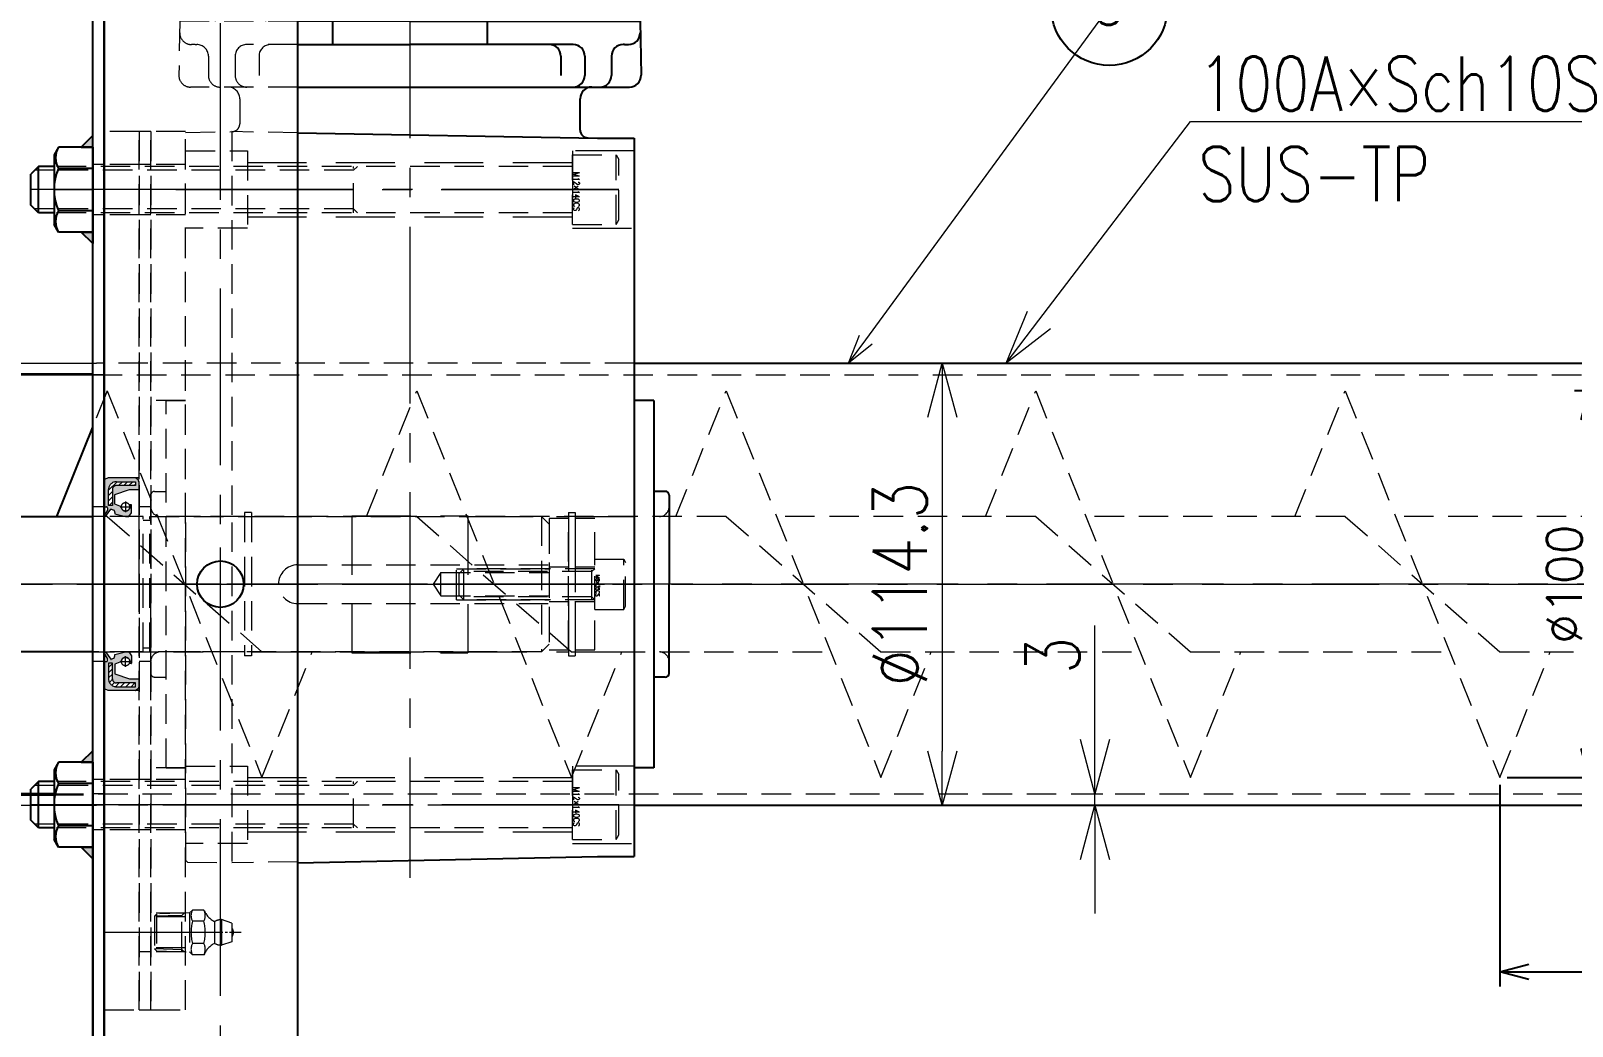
# Model space of a CAD drawing. Header units: millimetres. Extents: x 0 to 38884, y -3675 to 8056.
# Drawn here: x 32006.1 to 32404.5, y 1209.5 to 1466.7 of the extents above; entities that cross this region are included whole.
import ezdxf
from ezdxf import colors
from ezdxf.entities.mleader import LeaderData, LeaderLine
from ezdxf.enums import TextEntityAlignment as Align
from ezdxf.math import Vec2, Vec3

# ---------------------------------------------------------------- set-up
doc = ezdxf.new("R2010")
doc.units = ezdxf.units.MM
doc.header["$LTSCALE"] = 2.4
doc.header["$PDMODE"] = 99
doc.header["$PDSIZE"] = 1
for name, pattern in [('CENTER', [2, 1.25, -0.25, 0.25, -0.25]), ('CENTER2', [28.575, 19.05, -3.175, 3.175, -3.175]), ('HIDDEN', [9.525, 6.35, -3.175]), ('HIDDEN2', [4.7625, 3.175, -1.5875])]:
    doc.linetypes.add(name, pattern=pattern)
for name, color, linetype, lineweight in [('01_外形線', 7, 'Continuous', 25), ('02_細線', 5, 'Continuous', 13), ('03_かくれ線', 6, 'HIDDEN2', 13), ('04_中心線', 1, 'CENTER2', 9), ('07_寸法線', 3, 'Continuous', 9), ('08_DIM', 3, 'Continuous', 13)]:
    doc.layers.add(name, color=color, linetype=linetype, lineweight=lineweight)
doc.styles.add('KSS_TXT', font='txt.shx', dxfattribs={"bigfont": 'extfont2.shx'})
doc.styles.get("Standard").update_dxf_attribs({"font": 'txt.shx', "bigfont": 'extfont2.shx'})
doc.styles.add('寸法用', font='simplex.shx', dxfattribs={"width": 0.8, "bigfont": '@extfont2.shx'})
doc.dimstyles.new('KSS_DIM', dxfattribs={"dimscale": 2, "dimtxt": 3, "dimasz": 2.5, "dimexe": 1.25, "dimexo": 0.625, "dimtad": 1, "dimdsep": 46, "dimtxsty": 'KSS_TXT', "dimblk": 'OPEN30', "dimcen": 0, "dimazin": 2, "dimtfac": 0.75, "dimtmove": 0, "dimatfit": 3, "dimldrblk": 'OPEN30', "dimfxl": 1.25, "dimtolj": 1, "dimarcsym": 0})
doc.dimstyles.new('機械製図用', dxfattribs={"dimtxt": 3.5, "dimasz": 3.5, "dimexe": 2, "dimexo": 0, "dimgap": 1.2, "dimtad": 1, "dimdsep": 46, "dimtxsty": '寸法用', "dimblk": 'OPEN30', "dimcen": 0, "dimclrd": 256, "dimclre": 256, "dimclrt": 7, "dimazin": 2, "dimtm": 1e-09, "dimtfac": 0.75, "dimtmove": 0, "dimatfit": 3, "dimldrblk": 'OPEN30', "dimfxl": 1, "dimlwd": -1, "dimlwe": -1, "dimarcsym": 0})
pattern_1 = [(225, (39973.76975, 1725.1997), (0.67351921, -0.67351921), [])]

# ---------------------------------------------------------------- blocks, each defined once
blk = doc.blocks.new('AM_BALLOON1')
at = {"transparency": 16777216}
blk.add_circle((0, 0), 5, dxfattribs=at)
blk.add_attdef('B_NUMBER', text='', height=3, dxfattribs=at).set_placement((0, 0), align=Align.MIDDLE_CENTER)
blk = doc.blocks.new('_OPEN')
at = {"color": 0, "linetype": 'ByBlock'}
for p, q in [((-1, 0.167), (0, 0)), ((0, 0), (-1, -0.167)), ((0, 0), (-1, 0))]:
    blk.add_line(p, q, dxfattribs=at)
blk = doc.blocks.new('_Open30')
at = {"color": 0, "linetype": 'ByBlock', "lineweight": -2}
for p, q in [((-1, 0.268), (0, 0)), ((0, 0), (-1, -0.268)), ((0, 0), (-1, 0))]:
    blk.add_line(p, q, dxfattribs=at)
blk = doc.blocks.new('*D1314')
at = {"layer": '08_DIM', "color": 0, "lineweight": -2, "transparency": 16777216}
for p, q in [((32385.85, 1271.83), (32385.85, 1219.76)), ((32465.85, 1271.83), (32465.85, 1219.76)), ((32393.35, 1223.51), (32458.35, 1223.51))]:
    blk.add_line(p, q, dxfattribs=at)
at = {"layer": 'Defpoints', "color": 0, "transparency": 16777216}
for p in [(32385.85, 1273.71), (32465.85, 1273.71), (32465.85, 1223.51)]:
    blk.add_point(p, dxfattribs=at)
at = {"layer": '08_DIM', "color": 0, "lineweight": -2, "transparency": 16777216, "xscale": 7.5, "yscale": 7.5, "zscale": 7.5, "rotation": 180}
blk.add_blockref('_Open30', (32385.85, 1223.51), dxfattribs=at)
at = {"layer": '08_DIM', "color": 0, "lineweight": -2, "transparency": 16777216, "xscale": 7.5, "yscale": 7.5, "zscale": 7.5}
blk.add_blockref('_Open30', (32465.85, 1223.51), dxfattribs=at)
at = {"layer": '08_DIM', "color": 0, "transparency": 16777216, "insert": (32425.85, 1229.89), "char_height": 9, "attachment_point": 5, "style": 'KSS_TXT'}
blk.add_mtext('\\A1;80', dxfattribs=at)
blk = doc.blocks.new('*D1315')
at = {"layer": '08_DIM', "color": 0, "lineweight": -2, "transparency": 16777216}
for p, q in [((32423.98, 1373.71), (32405.1, 1373.71)), ((32408.85, 1281.21), (32408.85, 1366.21)), ((32387.73, 1273.71), (32412.6, 1273.71))]:
    blk.add_line(p, q, dxfattribs=at)
at = {"layer": 'Defpoints', "color": 0, "transparency": 16777216}
for p in [(32408.85, 1373.71), (32425.85, 1373.71), (32385.85, 1273.71)]:
    blk.add_point(p, dxfattribs=at)
at = {"layer": '08_DIM', "color": 0, "lineweight": -2, "transparency": 16777216, "xscale": 7.5, "yscale": 7.5, "zscale": 7.5}
for p, rotation in [((32408.85, 1373.71), 90), ((32408.85, 1273.71), 270)]:
    blk.add_blockref('_Open30', p, dxfattribs=dict(at, rotation=rotation))
at = {"layer": '08_DIM', "color": 0, "transparency": 16777216, "insert": (32402.48, 1323.71), "char_height": 9, "attachment_point": 5, "rotation": 90, "style": 'KSS_TXT'}
blk.add_mtext('\\A1;%%C100', dxfattribs=at)
blk = doc.blocks.new('*U1320')
at = {"layer": '04_中心線', "color": 0, "linetype": 'CENTER2', "transparency": 16777216}
for p, q in [((0, 1.2), (0, 9.5)), ((-9.5, 0), (-1.2, 0)), ((1.2, 0), (9.5, 0)), ((0, -9.5), (0, -1.2))]:
    blk.add_line(p, q, dxfattribs=at)
at = {"layer": '04_中心線', "color": 0, "linetype": 'Continuous', "transparency": 16777216}
for p, q in [((-0.6, 0), (0.6, 0)), ((0, -0.6), (0, 0.6))]:
    blk.add_line(p, q, dxfattribs=at)
blk = doc.blocks.new('*D1336')
at = {"layer": '07_寸法線', "transparency": 16777216}
for p, q in [((32248.2, 1380.86), (32239.71, 1380.86)), ((32241.71, 1366.86), (32241.71, 1280.56)), ((32248.2, 1266.56), (32239.71, 1266.56))]:
    blk.add_line(p, q, dxfattribs=at)
at = {"layer": 'Defpoints', "color": 0, "transparency": 16777216}
for p in [(32248.2, 1380.86), (32241.71, 1266.56), (32248.2, 1266.56)]:
    blk.add_point(p, dxfattribs=at)
at = {"layer": '07_寸法線', "transparency": 16777216, "xscale": 14, "yscale": 14, "zscale": 14}
for p, rotation in [((32241.71, 1380.86), 90), ((32241.71, 1266.56), 270)]:
    blk.add_blockref('_Open30', p, dxfattribs=dict(at, rotation=rotation))
at = {"layer": '07_寸法線', "color": 7, "transparency": 16777216, "insert": (32230.71, 1323.71), "char_height": 14, "attachment_point": 5, "rotation": 90, "style": '寸法用'}
blk.add_mtext('%%C114.3', dxfattribs=at)
blk = doc.blocks.new('*D1337')
at = {"layer": '07_寸法線', "transparency": 16777216}
for p, q in [((32281.17, 1283.56), (32281.17, 1313.03)), ((32278.6, 1269.56), (32283.17, 1269.56)), ((32281.17, 1266.56), (32281.17, 1269.56)), ((32278.6, 1266.56), (32283.17, 1266.56)), ((32281.17, 1252.56), (32281.17, 1238.56))]:
    blk.add_line(p, q, dxfattribs=at)
at = {"layer": 'Defpoints', "color": 0, "transparency": 16777216}
for p in [(32278.6, 1269.56), (32281.17, 1269.56), (32278.6, 1266.56)]:
    blk.add_point(p, dxfattribs=at)
at = {"layer": '07_寸法線', "transparency": 16777216, "xscale": 14, "yscale": 14, "zscale": 14}
for p, rotation in [((32281.17, 1269.56), 270), ((32281.17, 1266.56), 90)]:
    blk.add_blockref('_Open30', p, dxfattribs=dict(at, rotation=rotation))
at = {"layer": '07_寸法線', "color": 7, "transparency": 16777216, "insert": (32270.17, 1305.29), "char_height": 14, "attachment_point": 5, "rotation": 90, "style": '寸法用'}
blk.add_mtext('3', dxfattribs=at)
blk = doc.blocks.new('GM-SHYF-RH 0.4kW、1／160、＊＊V、60Hzb_1')
at = {"color": 0}
for p, q in [((-24, 124), (-24, 121)), ((-23, 125), (0, 125)), ((23, 125), (0, 125)), ((24, 124), (24, 121)), ((-47.5, 121), (47.5, 121)), ((-47.5, 121), (-47.5, 116)), ((47.5, 121), (47.5, 116)), ((-242.5, 118), (-271.19, 118)), ((-242.5, 29), (-242.5, 118)), ((-145.5, 116.5), (-242.5, 116.5)), ((-145.5, 117.48), (-131.55, 117.74)), ((-145.5, 58), (-145.5, 117.5)), ((-115.33, 106.5), (-115.33, 116)), ((-115.33, 116), (-15.97, 116)), ((-15.97, 116), (70.37, 116)), ((70.37, 106.5), (70.37, 116)), ((-282.67, 114.38), (-292.39, 107.57)), ((-255.5, 112.92), (-253.5, 111.74)), ((-253.5, 111.74), (-255.5, 110.09)), ((-251.5, 112.92), (-253.5, 111.74)), ((-253.5, 111.74), (-251.5, 110.09)), ((-242.5, 115.5), (-145.5, 115.5)), ((-242.5, 115), (-145.5, 115)), ((-242.5, 114), (-145.5, 114)), ((-242.5, 113), (-145.5, 113)), ((-139.5, 113.5), (-139.5, 114.5)), ((-139.5, 113.5), (-139.5, 113.1)), ((-128.5, 29), (-128.5, 114.74)), ((-242.5, 108.32), (-145.5, 108.32)), ((-136.5, 110.1), (-131.5, 110.1)), ((-293.5, 58), (-293.5, 105.44)), ((-116.68, 29), (-115.33, 106.5)), ((72.02, 29), (70.37, 106.5)), ((-242.5, 103.37), (-145.5, 103.37)), ((-139.5, 100.19), (-139.5, 58)), ((-136.5, 103.19), (-131.5, 103.19)), ((-117.38, 102), (-125.5, 102)), ((-136.5, 97), (-131.5, 97)), ((-242.5, 95.32), (-145.5, 95.32)), ((-242.5, 93.71), (-145.5, 93.71)), ((-242.5, 88.28), (-145.5, 88.28)), ((-242.5, 84.19), (-145.5, 84.19)), ((-242.5, 82.83), (-145.5, 82.83)), ((-242.5, 78), (-145.5, 78)), ((-145.5, 78), (-139.5, 78)), ((-293.5, 58), (-293.5, 10.56)), ((-145.5, 58), (-145.5, 29)), ((-139.5, 29), (-139.5, 58)), ((-242.5, 38), (-145.5, 38)), ((-145.5, 38), (-139.5, 38)), ((-242.5, 33.17), (-145.5, 33.17)), ((-242.5, 31.81), (-145.5, 31.81)), ((-282.67, 1.62), (-292.39, 8.43)), ((-253.5, 4.26), (-255.5, 5.91)), ((-255.5, 3.08), (-253.5, 4.26)), ((-253.5, 4.26), (-251.5, 5.91)), ((-251.5, 3.08), (-253.5, 4.26)), ((-242.5, -2), (-271.19, -2))]:
    blk.add_line(p, q, dxfattribs=at)
for points in [[(-248.8, 109.92), (-248.89, 110.63), (-249.16, 111.3), (-249.59, 111.93), (-250.18, 112.47), (-250.89, 112.92), (-251.7, 113.25), (-252.58, 113.46), (-253.5, 113.53), (-254.42, 113.46), (-255.3, 113.25), (-256.11, 112.92), (-256.82, 112.47), (-257.41, 111.93), (-257.84, 111.3), (-258.11, 110.63), (-258.2, 109.92), (-258.11, 109.22), (-257.84, 108.55), (-257.41, 107.92), (-256.82, 107.38), (-256.11, 106.93), (-255.3, 106.59), (-254.42, 106.39), (-253.5, 106.32), (-252.58, 106.39), (-251.7, 106.59), (-250.89, 106.93), (-250.18, 107.38), (-249.59, 107.92), (-249.16, 108.55), (-248.89, 109.22)], [(-248.8, 6.08), (-248.89, 6.78), (-249.16, 7.46), (-249.59, 8.08), (-250.18, 8.62), (-250.89, 9.07), (-251.7, 9.41), (-252.58, 9.61), (-253.5, 9.68), (-254.42, 9.61), (-255.3, 9.41), (-256.11, 9.07), (-256.82, 8.62), (-257.41, 8.08), (-257.84, 7.46), (-258.11, 6.78), (-258.2, 6.08), (-258.11, 5.37), (-257.84, 4.7), (-257.41, 4.08), (-256.82, 3.53), (-256.11, 3.08), (-255.3, 2.75), (-254.42, 2.54), (-253.5, 2.47), (-252.58, 2.54), (-251.7, 2.75), (-250.89, 3.08), (-250.18, 3.53), (-249.59, 4.08), (-249.16, 4.7), (-248.89, 5.37)]]:
    blk.add_lwpolyline(points, close=True, dxfattribs=at)
for centre, radius, start, end in [((-23, 124), 1, 90, 180), ((23, 124), 1, 0, 90), ((-271.19, 98), 20, 90, 125), ((-142.5, 114.5), 3, 0, 90), ((-131.5, 114.74), 3, 0, 90.9812), ((-136.5, 113.1), 3, 180, 270), ((-131.5, 107.1), 3, 0, 90), ((-290.9, 105.44), 2.6, 125, 180), ((-125.5, 105), 3, 180, 270), ((-117.38, 104), 2, 270, 359), ((-136.5, 100.19), 3, 90, 180), ((-131.5, 100.19), 3, 0, 90), ((-136.5, 94), 3, 90, 180), ((-290.9, 10.56), 2.6, 180, 235), ((-271.19, 18), 20, 235, 270)]:
    blk.add_arc(centre, radius, start, end, dxfattribs=at)
at = {"layer": '03_かくれ線', "linetype": 'HIDDEN'}
for p, q in [((-17.5, 100.75), (-17.5, 122.5)), ((17.5, 100.75), (17.5, 122.5)), ((-112, 116), (-112, 100)), ((-92, 100), (-92, 116)), ((47, 116), (47, 100)), ((67, 100), (67, 116)), ((-112, 100), (-92, 100)), ((-109, 16), (-109, 100)), ((-95, 16), (-95, 100)), ((-18.5, 99), (-18.5, 100.75)), ((-18.5, 100.75), (18.5, 100.75)), ((18.5, 99), (18.5, 100.75)), ((47, 100), (67, 100)), ((50, 16), (50, 100)), ((64, 16), (64, 100)), ((-18.5, 99), (18.5, 99)), ((-17.5, 73), (-17.5, 99)), ((17.5, 73), (17.5, 99)), ((-17.7, 43), (-17.7, 73)), ((-17.7, 73), (17.7, 73)), ((17.7, 43), (17.7, 73)), ((-17.7, 43), (17.7, 43)), ((-17.5, 17), (-17.5, 43)), ((17.5, 17), (17.5, 43))]:
    blk.add_line(p, q, dxfattribs=at)
at = {"layer": '03_かくれ線'}
for p, q in [((-242.5, 29), (-242.5, -2)), ((-145.5, 29), (-145.5, -1.5)), ((-139.5, 29), (-139.5, 15.82)), ((-128.5, 29), (-128.5, 1.26)), ((-116.68, 29), (-116.98, 12)), ((71.72, 29), (72.02, 12)), ((-242.5, 27.72), (-145.5, 27.72)), ((-242.5, 22.29), (-145.5, 22.29)), ((-242.5, 20.68), (-145.5, 20.68)), ((-136.5, 19), (-131.5, 19)), ((-112, 0), (-112, 16)), ((-112, 16), (-92, 16)), ((-92, 16), (-92, 0)), ((-18.5, 17), (-18.5, 15.25)), ((-18.5, 17), (18.5, 17)), ((18.5, 17), (18.5, 15.25)), ((47, 0), (47, 16)), ((47, 16), (67, 16)), ((67, 16), (67, 0)), ((-242.5, 12.63), (-145.5, 12.63)), ((-136.5, 12.82), (-131.5, 12.82)), ((-125.5, 14), (-118.98, 14)), ((-116.77, 0), (-116.98, 12)), ((-116.98, 12), (-15.97, 12)), ((-18.5, 15.25), (18.5, 15.25)), ((-17.5, 15.25), (-17.5, -6.5)), ((-15.97, 12), (72.02, 12)), ((17.5, 15.25), (17.5, -6.5)), ((71.82, 0.5), (72.02, 12)), ((-242.5, 7.68), (-145.5, 7.68)), ((-136.5, 5.9), (-131.5, 5.9)), ((-242.5, 3), (-145.5, 3)), ((-242.5, 2), (-145.5, 2)), ((-242.5, 1), (-145.5, 1)), ((-242.5, 0.5), (-145.5, 0.5)), ((-139.5, 2.5), (-139.5, 2.9)), ((-139.5, 2.5), (-139.5, 2.9)), ((-139.5, 2.5), (-139.5, 1.5)), ((-15.97, 0), (-116.77, 0)), ((-47.5, -5), (-47.5, 0)), ((-15.97, 0), (71.31, 0)), ((47.5, -5), (47.5, 0)), ((71.31, 0), (71.82, 0.5)), ((-250, -2), (-242.5, -2)), ((-145.5, -0.5), (-242.5, -0.5)), ((-145.5, -1.48), (-131.55, -1.74)), ((47.5, -5), (-47.5, -5)), ((-24, -8), (-24, -5)), ((24, -8), (24, -5)), ((-23, -9), (0, -9)), ((23, -9), (0, -9))]:
    blk.add_line(p, q, dxfattribs=at)
at = {"layer": '03_かくれ線', "linetype": 'HIDDEN'}
blk.add_lwpolyline([(-249.5, 88), (-176.5, 88), (-176.5, 28), (-249.5, 28)], close=True, dxfattribs=at)
for centre, start, end in [((-20, 122.5), 0, 90), ((20, 122.5), 90, 180)]:
    blk.add_arc(centre, 2.5, start, end, dxfattribs=at)
at = {"layer": '03_かくれ線'}
for centre, radius, start, end in [((-136.5, 22), 3, 180, 270), ((-136.5, 15.82), 3, 180, 270), ((-131.5, 15.82), 3, 270, 0), ((-125.5, 11), 3, 90, 180), ((-118.98, 12), 2, 359, 90), ((-131.5, 8.9), 3, 270, 0), ((-136.5, 2.9), 3, 90, 180), ((-142.5, 1.5), 3, 270, 0), ((-131.5, 1.26), 3, 269.0188, 0), ((-20, -6.5), 2.5, 270, 0), ((20, -6.5), 2.5, 180, 270), ((-23, -8), 1, 180, 270), ((23, -8), 1, 270, 0)]:
    blk.add_arc(centre, radius, start, end, dxfattribs=at)
at = {"layer": '04_中心線'}
blk.add_line((0, 125), (0, -9), dxfattribs=at)
at = {"layer": '04_中心線', "linetype": 'CENTER2'}
for p, q in [((-102, -2.54), (-102, 118.76)), ((57, -2.54), (57, 118.76)), ((-298.13, 58), (75.91, 58))]:
    blk.add_line(p, q, dxfattribs=at)

msp = doc.modelspace()

# ---------------------------------------------------------------- hatches: boundary and pattern name
h = msp.add_hatch(color=256)
h.dxf.hatch_style = 1
h.paths.add_polyline_path([(32019.0973, 1436.6781), (32022.0973, 1436.6781), (32022.0973, 1439.6781)])
h.paths.add_polyline_path([(32022.0973, 1411.7388), (32022.0973, 1414.7388), (32019.0973, 1414.7388)])
h = msp.add_hatch(color=256)
h.dxf.hatch_style = 1
h.paths.add_polyline_path([(32019.0973, 1277.6781), (32022.0973, 1277.6781), (32022.0973, 1280.6781)])
h.paths.add_polyline_path([(32022.0973, 1252.7388), (32022.0973, 1255.7388), (32019.0973, 1255.7388)])
at = {"layer": '03_かくれ線', "transparency": 33554521}
h = msp.add_hatch(color=256, dxfattribs=at)
h.dxf.hatch_style = 1
h.paths.add_polyline_path([(32029.4973, 1343.7085), (32027.8337, 1344.3584, -0.30888362), (32027.7701, 1344.4516), (32027.7701, 1346.8036, -0.31906953), (32027.8372, 1346.898), (32031.5973, 1348.2085), (32033.9973, 1348.2085, 0.41421356), (32034.0973, 1348.3085), (32034.0973, 1350.2085), (32033.9576, 1350.4235), (32033.9576, 1350.6085, 0.50513433), (32033.828, 1350.704), (32033.1229, 1351.1908, 0.15221583), (32033.0661, 1351.2085), (32026.1209, 1351.2085, 0.11643382), (32026.0762, 1351.1979), (32025.1526, 1350.7361, 0.28407904), (32025.0973, 1350.6467), (32025.0973, 1343.8085, 0.41421356), (32025.1973, 1343.7085), (32025.65, 1343.7085, -0.41421356), (32025.9, 1343.4585), (32025.9, 1342.8792), (32025.0973, 1341.4839), (32025.3897, 1341.2085), (32026.746, 1343.0903, -0.3459578), (32026.8648, 1343.1244), (32027.5562, 1342.8435, -0.2442226), (32027.6458, 1342.7382), (32027.7701, 1342.1996), (32027.7701, 1341.8706), (32030.5973, 1341.2085), (32031.4348, 1341.2085), (32032.081, 1342.1987, 0.14557146), (32032.0973, 1342.2534), (32032.0973, 1344.1281, 0.41421356), (32031.9973, 1344.2281), (32031.5668, 1344.2281, -1.28211346)])
h.paths.add_polyline_path([(32027.2038, 1344.0937), (32026.2038, 1344.0937), (32026.2038, 1348.2085, -0.41421356), (32028.2038, 1350.2085), (32033.1473, 1350.2085), (32033.1473, 1349.2085), (32028.2038, 1349.2085, 0.41421356), (32027.2038, 1348.2085)], flags=16)
at = {"layer": '03_かくれ線'}
h = msp.add_hatch(dxfattribs=at)
h.set_pattern_fill('ANSI31', color=256, scale=0.3, angle=180)
h.set_pattern_definition(pattern_1)
h.paths.add_polyline_path([(32026.2038, 1348.2085), (32026.2038, 1344.0937), (32027.2038, 1344.0937), (32027.2038, 1348.2085, -0.41421356), (32028.2038, 1349.2085), (32033.1473, 1349.2085), (32033.1473, 1350.2085), (32028.2038, 1350.2085, 0.41421356)])
at = {"layer": '03_かくれ線', "transparency": 33554521}
h = msp.add_hatch(color=256, dxfattribs=at)
h.dxf.hatch_style = 1
h.paths.add_polyline_path([(32029.4973, 1303.7085), (32027.8337, 1303.0586, 0.30888362), (32027.7701, 1302.9654), (32027.7701, 1300.6134, 0.31906953), (32027.8372, 1300.519), (32031.5973, 1299.2085), (32033.9973, 1299.2085, -0.41421356), (32034.0973, 1299.1085), (32034.0973, 1297.2085), (32033.9576, 1296.9935), (32033.9576, 1296.8085, -0.50513433), (32033.828, 1296.713), (32033.1229, 1296.2262, -0.15221583), (32033.0661, 1296.2085), (32026.1209, 1296.2085, -0.11643382), (32026.0762, 1296.2191), (32025.1526, 1296.6809, -0.28407904), (32025.0973, 1296.7703), (32025.0973, 1303.6085, -0.41421356), (32025.1973, 1303.7085), (32025.65, 1303.7085, 0.41421356), (32025.9, 1303.9585), (32025.9, 1304.5378), (32025.0973, 1305.9331), (32025.3897, 1306.2085), (32026.746, 1304.3267, 0.3459578), (32026.8648, 1304.2926), (32027.5562, 1304.5735, 0.2442226), (32027.6458, 1304.6788), (32027.7701, 1305.2174), (32027.7701, 1305.5464), (32030.5973, 1306.2085), (32031.4348, 1306.2085), (32032.081, 1305.2183, -0.14557146), (32032.0973, 1305.1636), (32032.0973, 1303.2889, -0.41421356), (32031.9973, 1303.1889), (32031.5668, 1303.1889, 1.28211346)])
h.paths.add_polyline_path([(32027.2038, 1303.3233), (32026.2038, 1303.3233), (32026.2038, 1299.2085, 0.41421356), (32028.2038, 1297.2085), (32033.1473, 1297.2085), (32033.1473, 1298.2085), (32028.2038, 1298.2085, -0.41421356), (32027.2038, 1299.2085)], flags=16)
at = {"layer": '03_かくれ線'}
h = msp.add_hatch(dxfattribs=at)
h.set_pattern_fill('ANSI31', color=256, scale=0.3, angle=180)
h.set_pattern_definition(pattern_1)
h.paths.add_polyline_path([(32026.2038, 1299.2085), (32026.2038, 1303.3233), (32027.2038, 1303.3233), (32027.2038, 1299.2085, 0.41421356), (32028.2038, 1298.2085), (32033.1473, 1298.2085), (32033.1473, 1297.2085), (32028.2038, 1297.2085, -0.41421356)])

# ---------------------------------------------------------------- linework, layer by layer
at = {"color": 0}
for p, q in [((32162.0977, 1380.8585), (32716.0973, 1380.8585)), ((32012.85, 1341.2085), (32022.0978, 1364.3281)), ((32162.0977, 1266.5585), (32716.0973, 1266.5585))]:
    msp.add_line(p, q, dxfattribs=at)
for p, q in [((32022.0973, 1377.8585), (31628.0973, 1377.8585)), ((32012.0973, 1269.5585), (31628.0973, 1269.5585)), ((31628.0973, 1269.3085), (32012.0973, 1269.3085)), ((32022.0973, 1269.3085), (32022.0973, 1123.7085))]:
    msp.add_line(p, q)
for points in [[(31580.0973, 1073.7085), (32070.0973, 1073.7085), (32075.0973, 1078.7085), (32075.0973, 1568.7085), (32070.0973, 1573.7085), (31580.0973, 1573.7085), (31575.0973, 1568.7085), (31575.0973, 1078.7085)], [(31625.0973, 1123.7085), (32025.0973, 1123.7085), (32025.0973, 1523.7085), (31625.0973, 1523.7085)]]:
    msp.add_lwpolyline(points, close=True, dxfattribs=at)
for points in [[(31628.0973, 1378.1085), (32022.0973, 1378.1085), (32022.0973, 1523.7085), (31628.0973, 1523.7085)], [(32022.0973, 1523.7085), (32025.0973, 1523.7085), (32025.0973, 1123.7085), (32022.0973, 1123.7085)]]:
    msp.add_lwpolyline(points, close=True)
for points in [[(32019.0973, 1436.6781), (32022.0973, 1436.6781), (32022.0973, 1439.6781), (32019.0973, 1436.6781)], [(32013.2345, 1436.6781), (32012.0973, 1434.7085)], [(32012.0973, 1434.7085), (32012.0973, 1416.7085)], [(32022.0973, 1436.6781), (32013.2345, 1436.6781)], [(32022.0973, 1436.6781), (32022.0973, 1414.7388)], [(32022.0973, 1431.1933), (32013.2345, 1431.1933)], [(32022.0973, 1420.2237), (32013.2345, 1420.2237)], [(32013.2345, 1414.7388), (32012.0973, 1416.7085)], [(32022.0973, 1414.7388), (32013.2345, 1414.7388)], [(32019.0973, 1414.7388), (32022.0973, 1414.7388), (32022.0973, 1411.7388), (32019.0973, 1414.7388)], [(32019.0973, 1277.6781), (32022.0973, 1277.6781), (32022.0973, 1280.6781), (32019.0973, 1277.6781)], [(32013.2345, 1277.6781), (32012.0973, 1275.7085)], [(32012.0973, 1275.7085), (32012.0973, 1257.7085)], [(32022.0973, 1277.6781), (32013.2345, 1277.6781)], [(32022.0973, 1277.6781), (32022.0973, 1255.7388)], [(32022.0973, 1272.1933), (32013.2345, 1272.1933)], [(32022.0973, 1261.2237), (32013.2345, 1261.2237)], [(32013.2345, 1255.7388), (32012.0973, 1257.7085)], [(32022.0973, 1255.7388), (32013.2345, 1255.7388)], [(32019.0973, 1255.7388), (32022.0973, 1255.7388), (32022.0973, 1252.7388), (32019.0973, 1255.7388)]]:
    msp.add_lwpolyline(points)
for points in [[(32013.2345, 1436.6781, 0.26794908), (32013.2345, 1431.1933)], [(32013.2345, 1431.1933, 0.20733158), (32013.2345, 1420.2237)], [(32013.2345, 1420.2237, 0.26794908), (32013.2345, 1414.7388)], [(32013.2345, 1277.6781, 0.26794908), (32013.2345, 1272.1933)], [(32013.2345, 1272.1933, 0.20733158), (32013.2345, 1261.2237)], [(32013.2345, 1261.2237, 0.26794908), (32013.2345, 1255.7388)]]:
    msp.add_lwpolyline(points, format="xyb")
for points in [[(31955.0973, 1341.2085), (32022.0954, 1341.2085)], [(32022.0954, 1306.2085), (31955.0973, 1306.2085)]]:
    msp.add_lwpolyline(points, dxfattribs=at)
msp.add_circle((32055.0973, 1323.7085), 6, dxfattribs=at)
at = {"layer": '01_外形線'}
for points in [[(32008.0977, 1431.7085), (32006.0977, 1429.7085)], [(32008.0977, 1419.7085), (32008.0977, 1431.7085)], [(32012.0977, 1431.7085), (32008.0977, 1431.7085)], [(32006.0977, 1421.7085), (32006.0977, 1429.7085)], [(32008.0977, 1419.7085), (32006.0977, 1421.7085)], [(32012.0977, 1419.7085), (32008.0977, 1419.7085)], [(32008.0977, 1272.7085), (32006.0977, 1270.7085)], [(32008.0977, 1260.7085), (32008.0977, 1272.7085)], [(32012.0977, 1272.7085), (32008.0977, 1272.7085)], [(32006.0977, 1262.7085), (32006.0977, 1270.7085)], [(32008.0977, 1260.7085), (32006.0977, 1262.7085)], [(32012.0977, 1260.7085), (32008.0977, 1260.7085)]]:
    msp.add_lwpolyline(points, dxfattribs=at)
at = {"layer": '02_細線'}
for points in [[(32012.0977, 1430.7085), (32007.0977, 1430.7085)], [(32012.0977, 1420.7085), (32007.0977, 1420.7085)], [(32012.0977, 1271.7085), (32007.0977, 1271.7085)], [(32012.0977, 1261.7085), (32007.0977, 1261.7085)]]:
    msp.add_lwpolyline(points, dxfattribs=at)
at = {"layer": '03_かくれ線'}
for p, q in [((32025.0973, 1432.2085), (32022.0973, 1432.2085)), ((32034.0973, 1432.2085), (32025.0973, 1432.2085)), ((32037.0973, 1432.2085), (32034.0973, 1432.2085)), ((32046.0973, 1432.2085), (32037.0973, 1432.2085)), ((32025.0973, 1419.2085), (32022.0973, 1419.2085)), ((32034.0973, 1419.2085), (32025.0973, 1419.2085)), ((32037.0973, 1419.2085), (32034.0973, 1419.2085)), ((32046.0973, 1419.2085), (32037.0973, 1419.2085)), ((31575.0973, 1380.8585), (32023.0973, 1380.8585)), ((31628.0973, 1380.8585), (32022.0973, 1380.8585)), ((32162.0977, 1380.8585), (32023.0973, 1380.8585)), ((32025.0973, 1380.8585), (32025.0973, 1266.5585)), ((32022.0973, 1377.8585), (32721.0973, 1377.8585)), ((32025.0973, 1377.8585), (32022.0973, 1377.8585)), ((32025.85, 1373.7085), (32022.0978, 1364.3281)), ((32025.85, 1373.7085), (32065.85, 1273.7085)), ((32046.0973, 1371.2085), (32037.0973, 1371.2085)), ((32092.85, 1341.2085), (32105.85, 1373.7085)), ((32105.85, 1373.7085), (32145.8501, 1273.7085)), ((32172.8501, 1341.2085), (32185.8501, 1373.7085)), ((32185.8501, 1373.7085), (32225.8502, 1273.7085)), ((32252.8502, 1341.2085), (32265.8502, 1373.7085)), ((32265.8502, 1373.7085), (32305.8503, 1273.7085)), ((32332.8503, 1341.2085), (32345.8503, 1373.7085)), ((32345.8503, 1373.7085), (32385.8503, 1273.7085)), ((32034.0973, 1351.2085), (32025.0973, 1351.2085)), ((32025.0973, 1343.7085), (32022.0973, 1343.7085)), ((32037.0973, 1343.7085), (32034.0973, 1343.7085)), ((32035.0954, 1341.2085), (32022.0954, 1341.2085)), ((32025.85, 1341.2085), (32065.85, 1306.2087)), ((32035.0954, 1306.2085), (32035.0954, 1341.2085)), ((32036.8454, 1340.2085), (32035.0954, 1340.2085)), ((32036.8454, 1306.2085), (32036.8454, 1341.2085)), ((32105.85, 1341.2085), (32145.8501, 1306.2088)), ((32138.0954, 1341.2085), (32138.0954, 1306.2085)), ((32185.8501, 1341.2085), (32225.8502, 1306.2088)), ((32265.8502, 1341.2085), (32305.8503, 1306.2087)), ((32345.8503, 1341.2085), (32385.8503, 1306.2085)), ((32075.0954, 1328.7085), (32140.0954, 1328.7085)), ((32116.0954, 1327.7085), (32140.0954, 1327.7085)), ((32116.0954, 1319.7085), (32116.0954, 1327.7085)), ((32140.0954, 1328.2085), (32145.0954, 1328.2085)), ((32146.8477, 1328.2085), (32151.8477, 1328.2085)), ((32112.0954, 1326.7085), (32110.0937, 1323.7085)), ((32110.0937, 1323.7085), (32112.0954, 1320.7085)), ((32112.0954, 1320.7085), (32112.0954, 1326.7085)), ((32112.0954, 1326.7085), (32140.0954, 1326.7085)), ((32112.0954, 1320.7085), (32140.0954, 1320.7085)), ((32116.0954, 1319.7085), (32140.0954, 1319.7085)), ((32140.0954, 1319.2085), (32145.0954, 1319.2085)), ((32146.8477, 1319.2085), (32151.8477, 1319.2085)), ((32075.0954, 1318.7085), (32140.0954, 1318.7085)), ((32036.8454, 1307.2085), (32035.0954, 1307.2085)), ((32035.0954, 1306.2085), (32022.0954, 1306.2085)), ((32025.0973, 1303.7085), (32022.0973, 1303.7085)), ((32037.0973, 1303.7085), (32034.0973, 1303.7085)), ((32065.85, 1273.7085), (32078.8502, 1306.209)), ((32145.8501, 1273.7085), (32158.8503, 1306.209)), ((32225.8502, 1273.7085), (32238.8503, 1306.2088)), ((32305.8503, 1273.7085), (32318.8503, 1306.2086)), ((32385.8503, 1273.7085), (32398.8504, 1306.2086)), ((32034.0973, 1296.2085), (32025.0973, 1296.2085)), ((32046.0973, 1276.2085), (32037.0973, 1276.2085)), ((32025.0973, 1273.2085), (32022.0973, 1273.2085)), ((32034.0973, 1273.2085), (32025.0973, 1273.2085)), ((32037.0973, 1273.2085), (32034.0973, 1273.2085)), ((32046.0973, 1273.2085), (32037.0973, 1273.2085)), ((32012.0973, 1269.5585), (32721.0973, 1269.5585)), ((32012.0973, 1269.3085), (32022.0973, 1269.3085)), ((32025.0973, 1269.5585), (32022.0973, 1269.5585)), ((31575.0973, 1266.5585), (32023.0973, 1266.5585)), ((31628.0973, 1266.5585), (32022.0973, 1266.5585)), ((32162.0977, 1266.5585), (32023.0973, 1266.5585)), ((32025.0973, 1260.2085), (32022.0973, 1260.2085)), ((32034.0973, 1260.2085), (32025.0973, 1260.2085)), ((32037.0973, 1260.2085), (32034.0973, 1260.2085)), ((32046.0973, 1260.2085), (32037.0973, 1260.2085)), ((32047.8496, 1239.4809), (32047.0973, 1238.7285)), ((32050.8496, 1239.4809), (32047.8496, 1239.4809)), ((32046.0973, 1238.7085), (32037.0973, 1238.7085)), ((32046.0973, 1237.7085), (32037.0973, 1237.7085)), ((32038.597, 1238.4629), (32038.0973, 1237.9309)), ((32038.0973, 1237.9309), (32038.0973, 1229.4674)), ((32047.0973, 1238.7285), (32038.597, 1238.4629)), ((32038.5973, 1238.4632), (32038.5973, 1228.9674)), ((32045.0973, 1228.8074), (32045.0973, 1238.6074)), ((32047.0973, 1238.7074), (32047.0973, 1228.7074)), ((32047.0973, 1236.2074), (32047.0974, 1236.2074)), ((32050.8496, 1236.5941), (32047.8496, 1236.5941)), ((32053.5973, 1236.5074), (32053.5973, 1230.9074)), ((32055.3973, 1237.0074), (32055.3973, 1230.4074)), ((32058.0973, 1236.1074), (32055.3973, 1237.0074)), ((32058.0973, 1236.1074), (32058.0973, 1231.3074)), ((32047.0973, 1233.7074), (32047.0973, 1233.7073)), ((32058.0973, 1231.3074), (32055.3973, 1230.4074)), ((32037.0973, 1228.7085), (32034.0973, 1228.7085)), ((32046.0973, 1229.7085), (32037.0973, 1229.7085)), ((32046.0973, 1228.7085), (32037.0973, 1228.7085)), ((32038.0973, 1229.4674), (32038.6134, 1228.9513)), ((32038.6134, 1228.9513), (32047.0973, 1228.6862)), ((32047.0973, 1228.6862), (32047.8496, 1227.9339)), ((32050.8496, 1230.8206), (32047.8496, 1230.8206)), ((32050.8496, 1227.9339), (32047.8496, 1227.9339))]:
    msp.add_line(p, q, dxfattribs=at)
at = {"layer": '03_かくれ線', "linetype": 'Continuous'}
for p, q in [((32045.0973, 1238.085), (32038.0973, 1237.8663)), ((32045.0973, 1238.085), (32045.697, 1238.6848)), ((32038.0973, 1229.5484), (32045.0973, 1229.3297)), ((32045.0973, 1229.3297), (32045.697, 1228.7299))]:
    msp.add_line(p, q, dxfattribs=at)
at = {"layer": '03_かくれ線'}
for points in [[(32034.0973, 1213.7085), (32034.0973, 1440.7085), (32025.0973, 1440.7085), (32025.0973, 1213.7085)], [(32037.0973, 1213.7085), (32037.0973, 1440.7085), (32034.0973, 1440.7085), (32034.0973, 1213.7085)], [(32046.0973, 1213.7085), (32046.0973, 1440.7085), (32037.0973, 1440.7085), (32037.0973, 1213.7085)], [(32140.0954, 1306.7085), (32145.0954, 1306.7085), (32145.0954, 1340.7085), (32140.0954, 1340.7085)], [(32146.8477, 1306.7085), (32151.8477, 1306.7085), (32151.8477, 1340.7085), (32146.8477, 1340.7085)]]:
    msp.add_lwpolyline(points, close=True, dxfattribs=at)
for points in [[(32146.0977, 1416.7085), (32146.0977, 1434.7085)], [(32146.0977, 1434.7085), (32157.3977, 1434.7085)], [(32157.3977, 1434.7085), (32158.0977, 1433.4961)], [(32157.3977, 1416.7085), (32157.3977, 1434.7085)], [(32146.0977, 1431.7085), (32012.0977, 1431.7085)], [(32089.5159, 1430.7085), (32012.0977, 1430.7085)], [(32089.5159, 1419.7085), (32089.5159, 1431.7085)], [(32089.5159, 1430.7085), (32090.5159, 1431.7085)], [(32158.0977, 1417.9209), (32158.0977, 1433.4961)], [(32089.5159, 1420.7085), (32012.0977, 1420.7085)], [(32146.0977, 1419.7085), (32012.0977, 1419.7085)], [(32089.5159, 1420.7085), (32090.5159, 1419.7085)], [(32146.0977, 1416.7085), (32157.3977, 1416.7085)], [(32157.3977, 1416.7085), (32158.0977, 1417.9209)], [(32025.85, 1341.2085), (31958.8499, 1341.2085)], [(32034.0973, 1341.2085), (32025.0973, 1341.2085)], [(32036.8454, 1341.2085), (32138.0954, 1341.2085), (32140.0954, 1339.2085), (32140.0954, 1308.2085), (32138.0954, 1306.2085), (32036.8454, 1306.2085)], [(32105.85, 1341.2085), (32038.85, 1341.2085)], [(32185.8501, 1341.2085), (32118.8501, 1341.2085)], [(32265.8502, 1341.2085), (32198.8501, 1341.2085)], [(32345.8503, 1341.2085), (32278.8502, 1341.2085)], [(32425.8503, 1341.2085), (32358.8503, 1341.2085)], [(32118.0477, 1327.7085), (32116.8477, 1326.5085)], [(32151.0977, 1326.9585), (32117.2977, 1326.9585)], [(32118.0477, 1319.7085), (32118.0477, 1327.7085)], [(32151.8477, 1327.7085), (32118.0477, 1327.7085)], [(32151.0977, 1319.7085), (32151.0977, 1327.7085)], [(32151.0977, 1326.9585), (32151.8477, 1327.7085)], [(32151.8477, 1317.2085), (32151.8477, 1330.2085)], [(32151.8477, 1330.2085), (32159.3477, 1330.2085)], [(32159.3477, 1317.2085), (32159.3477, 1330.2085)], [(32159.3477, 1330.2085), (32159.8477, 1329.3425)], [(32159.8477, 1318.0745), (32159.8477, 1329.3425)], [(32116.8477, 1320.9085), (32116.8477, 1326.5085)], [(32118.0477, 1319.7085), (32116.8477, 1320.9085)], [(32151.0977, 1320.4585), (32117.2977, 1320.4585)], [(32151.8477, 1319.7085), (32118.0477, 1319.7085)], [(32151.0977, 1320.4585), (32151.8477, 1319.7085)], [(32151.8477, 1317.2085), (32159.3477, 1317.2085)], [(32159.3477, 1317.2085), (32159.8477, 1318.0745)], [(31985.8499, 1306.2087), (32052.8499, 1306.2088)], [(32034.0973, 1306.2085), (32025.0973, 1306.2085)], [(32065.85, 1306.2087), (32132.85, 1306.2088)], [(32145.8499, 1306.209), (32212.85, 1306.2088)], [(32225.8502, 1306.2088), (32292.8502, 1306.2087)], [(32305.8502, 1306.2087), (32372.8503, 1306.2085)], [(32385.8501, 1306.2087), (32452.8504, 1306.2085)], [(32146.0977, 1257.7085), (32146.0977, 1275.7085)], [(32146.0977, 1275.7085), (32157.3977, 1275.7085)], [(32157.3977, 1275.7085), (32158.0977, 1274.4961)], [(32157.3977, 1257.7085), (32157.3977, 1275.7085)], [(32146.0977, 1272.7085), (32012.0977, 1272.7085)], [(32089.5159, 1271.7085), (32012.0977, 1271.7085)], [(32089.5159, 1260.7085), (32089.5159, 1272.7085)], [(32089.5159, 1271.7085), (32090.5159, 1272.7085)], [(32158.0977, 1258.9209), (32158.0977, 1274.4961)], [(32089.5159, 1261.7085), (32012.0977, 1261.7085)], [(32146.0977, 1260.7085), (32012.0977, 1260.7085)], [(32089.5159, 1261.7085), (32090.5159, 1260.7085)], [(32146.0977, 1257.7085), (32157.3977, 1257.7085)], [(32157.3977, 1257.7085), (32158.0977, 1258.9209)]]:
    msp.add_lwpolyline(points, dxfattribs=at)
for points in [[(32027.7701, 1341.8706), (32030.5973, 1341.2085), (32031.4348, 1341.2085), (32032.081, 1342.1987, 0.14557146), (32032.0973, 1342.2534), (32032.0973, 1344.1281, 0.41421356), (32031.9973, 1344.2281), (32031.5668, 1344.2281, -1.28211346), (32029.4973, 1343.7085), (32027.8337, 1344.3584, -0.30888362), (32027.7701, 1344.4516), (32027.7701, 1346.8036, -0.31906953), (32027.8372, 1346.898), (32031.5813, 1348.2029, -0.08403741), (32031.6142, 1348.2085), (32033.9973, 1348.2085, 0.41421356), (32034.0973, 1348.3085), (32034.0973, 1350.2085), (32033.9576, 1350.4235), (32033.9576, 1350.6085, 0.41421356), (32033.8576, 1350.7085), (32033.8215, 1350.7085), (32033.1229, 1351.1908, 0.15221583), (32033.0661, 1351.2085), (32026.1209, 1351.2085, 0.11643382), (32026.0762, 1351.1979), (32025.1526, 1350.7361, 0.28407904), (32025.0973, 1350.6467), (32025.0973, 1343.8085, 0.41421356), (32025.1973, 1343.7085), (32025.65, 1343.7085, -0.41421356), (32025.9, 1343.4585), (32025.9, 1342.8792), (32025.0973, 1341.4839), (32025.3897, 1341.2085), (32026.746, 1343.0903, -0.3459578), (32026.8648, 1343.1244), (32027.5562, 1342.8435, -0.2442226), (32027.6458, 1342.7382), (32027.7701, 1342.1996)], [(32033.1473, 1349.2085), (32028.2038, 1349.2085, 0.41421356), (32027.2038, 1348.2085), (32027.2038, 1344.0937), (32026.2038, 1344.0937), (32026.2038, 1348.2085, -0.41421356), (32028.2038, 1350.2085), (32033.1473, 1350.2085)], [(32027.7701, 1305.5464), (32030.5973, 1306.2085), (32031.4348, 1306.2085), (32032.081, 1305.2183, -0.14557146), (32032.0973, 1305.1636), (32032.0973, 1303.2889, -0.41421356), (32031.9973, 1303.1889), (32031.5668, 1303.1889, 1.28211346), (32029.4973, 1303.7085), (32027.8337, 1303.0586, 0.30888362), (32027.7701, 1302.9654), (32027.7701, 1300.6134, 0.31906953), (32027.8372, 1300.519), (32031.5813, 1299.2141, 0.08403741), (32031.6142, 1299.2085), (32033.9973, 1299.2085, -0.41421356), (32034.0973, 1299.1085), (32034.0973, 1297.2085), (32033.9576, 1296.9935), (32033.9576, 1296.8085, -0.41421356), (32033.8576, 1296.7085), (32033.8215, 1296.7085), (32033.1229, 1296.2262, -0.15221583), (32033.0661, 1296.2085), (32026.1209, 1296.2085, -0.11643382), (32026.0762, 1296.2191), (32025.1526, 1296.6809, -0.28407904), (32025.0973, 1296.7703), (32025.0973, 1303.6085, -0.41421356), (32025.1973, 1303.7085), (32025.65, 1303.7085, 0.41421356), (32025.9, 1303.9585), (32025.9, 1304.5378), (32025.0973, 1305.9331), (32025.3897, 1306.2085), (32026.746, 1304.3267, 0.3459578), (32026.8648, 1304.2926), (32027.5562, 1304.5735, 0.2442226), (32027.6458, 1304.6788), (32027.7701, 1305.2174)], [(32033.1473, 1298.2085), (32028.2038, 1298.2085, -0.41421356), (32027.2038, 1299.2085), (32027.2038, 1303.3233), (32026.2038, 1303.3233), (32026.2038, 1299.2085, 0.41421356), (32028.2038, 1297.2085), (32033.1473, 1297.2085)]]:
    msp.add_lwpolyline(points, format="xyb", close=True, dxfattribs=at)
for points in [[(32034.0973, 1323.7085), (32034.0973, 1348.3085), (32034.0973, 1350.2085), (32033.9576, 1350.4235), (32033.9576, 1350.6085, 0.41421356), (32033.8576, 1350.7085), (32033.8215, 1350.7085), (32033.1229, 1351.1908, 0.15221583), (32033.0661, 1351.2085), (32026.1209, 1351.2085, 0.11643382), (32026.0762, 1351.1979), (32025.1526, 1350.7361, 0.28407904), (32025.0973, 1350.6467), (32025.0973, 1343.8085), (32025.0973, 1323.7085)], [(32034.0973, 1323.7085), (32034.0973, 1299.1085), (32034.0973, 1297.2085), (32033.9576, 1296.9935), (32033.9576, 1296.8085, -0.41421356), (32033.8576, 1296.7085), (32033.8215, 1296.7085), (32033.1229, 1296.2262, -0.15221583), (32033.0661, 1296.2085), (32026.1209, 1296.2085, -0.11643382), (32026.0762, 1296.2191), (32025.1526, 1296.6809, -0.28407904), (32025.0973, 1296.7703), (32025.0973, 1303.6085), (32025.0973, 1323.7085)]]:
    msp.add_lwpolyline(points, format="xyb", dxfattribs=at)
for centre in [(32030.5973, 1343.7085), (32030.5973, 1303.7085)]:
    msp.add_circle(centre, 1.1, dxfattribs=at)
for centre, radius, start, end in [((32075.0954, 1323.7085), 5, 90, 270), ((32050.6508, 1238.0375), 3.1512, 152.73922, 207.26079), ((32056.3717, 1241.8274), 6, 203.02194, 242.45741), ((32048.0484, 1238.0375), 3.1512, 332.739208, 27.2608), ((32059.5794, 1233.7074), 12.0798, 166.174, 193.82599), ((32039.1198, 1233.7074), 12.0798, 346.173999, 13.82601), ((32055.3973, 1233.5174), 3.49, 90.00001, 121.04823), ((32056.9223, 1233.7074), 1.575, 318.247794, 41.7522), ((32050.6508, 1229.3772), 3.1512, 152.73922, 207.26079), ((32056.3717, 1225.5873), 6, 117.5426, 156.97805), ((32048.0484, 1229.3772), 3.1512, 332.739208, 27.2608), ((32055.3973, 1233.8974), 3.49, 238.95177, 270)]:
    msp.add_arc(centre, radius, start, end, dxfattribs=at)
at = {"layer": '04_中心線'}
for p, q in [((32055.0973, 1148.7085), (32055.0973, 1498.7085)), ((32038.5973, 1425.7085), (32008.5973, 1425.7085)), ((32043.0973, 1425.7085), (32016.0973, 1425.7085)), ((32046.0973, 1425.7085), (32025.0973, 1425.7085)), ((32055.0973, 1425.7085), (32028.0973, 1425.7085)), ((32725.8491, 1323.7085), (31235.8491, 1323.7085)), ((31554.5175, 1323.7085), (32732.2441, 1323.7085)), ((31675.0973, 1323.7085), (32150.0954, 1323.7085)), ((32038.5973, 1323.7085), (32008.5973, 1323.7085)), ((32043.0973, 1323.7085), (32016.0973, 1323.7085)), ((32046.0973, 1323.7085), (32025.0973, 1323.7085)), ((32055.0973, 1323.7085), (32028.0973, 1323.7085)), ((32137.5954, 1323.7085), (32147.5954, 1323.7085)), ((32144.3477, 1323.7085), (32154.3477, 1323.7085)), ((32038.5973, 1266.7085), (32008.5973, 1266.7085)), ((32043.0973, 1266.7085), (32016.0973, 1266.7085)), ((32046.0973, 1266.7085), (32025.0973, 1266.7085)), ((32055.0973, 1266.7085), (32028.0973, 1266.7085)), ((32046.0973, 1233.7085), (32025.0973, 1233.7085)), ((32055.0973, 1233.7085), (32028.0973, 1233.7085))]:
    msp.add_line(p, q, dxfattribs=at)
at = {"layer": '04_中心線', "linetype": 'CENTER'}
msp.add_line((32060.4937, 1233.7085), (32035.2154, 1233.7085), dxfattribs=at)
at = {"layer": '04_中心線'}
for points in [[(32158.0977, 1425.7085), (32006.0977, 1425.7085)], [(32012.0973, 1425.7085), (32022.0973, 1425.7085)], [(32029.2223, 1343.7085), (32031.9723, 1343.7085)], [(32030.5973, 1345.0835), (32030.5973, 1342.3335)], [(32022.8473, 1323.7085), (32036.3473, 1323.7085)], [(32159.8477, 1323.7085), (32116.8477, 1323.7085)], [(32029.2223, 1303.7085), (32031.9723, 1303.7085)], [(32030.5973, 1302.3335), (32030.5973, 1305.0835)], [(32158.0977, 1266.7085), (32006.0977, 1266.7085)], [(32012.0973, 1266.7085), (32022.0973, 1266.7085)]]:
    msp.add_lwpolyline(points, dxfattribs=at)

# ---------------------------------------------------------------- block references
at = {"color": 4, "rotation": 270}
msp.add_blockref('GM-SHYF-RH 0.4kW、1／160、＊＊V、60Hzb_1', (32046.0973, 1323.7085), dxfattribs=at)
at = {"layer": '04_中心線', "linetype": 'CENTER2'}
msp.add_blockref('*U1320', (32055.0973, 1323.7085), dxfattribs=at)

# ---------------------------------------------------------------- texts
at = {"layer": '03_かくれ線', "style": '寸法用', "width": 0.8}
for s, height, p in [('M12×140CS', 1.5, (32146.3977, 1430.2549)), ('M8×35CS', 1, (32152.1234, 1326.1109)), ('M12×140CS', 1.5, (32146.3977, 1271.2549))]:
    msp.add_text(s, height=height, rotation=270, dxfattribs=at).set_placement(p)

# ---------------------------------------------------------------- dimensions: what is measured, and where the dimension line sits
at = {"layer": '07_寸法線'}
dim = msp.add_linear_dim(base=(32241.7089, 1266.5585), p1=(32248.1983, 1380.8585), p2=(32248.1983, 1266.5585), angle=270, text='%%C<>', dimstyle='機械製図用', override={"dimtxt": 14, "dimasz": 14, "dimgap": 4}, dxfattribs=at)
dim.commit()
dim.dimension.update_dxf_attribs({"geometry": '*D1336', "text_midpoint": (32230.7089, 1323.7085)})
dim = msp.add_linear_dim(base=(32281.1743, 1269.5585), p1=(32278.6004, 1266.5585), p2=(32278.6004, 1269.5585), angle=270, dimstyle='機械製図用', override={"dimtxt": 14, "dimasz": 14, "dimgap": 4}, dxfattribs=at)
dim.commit()
dim.dimension.update_dxf_attribs({"geometry": '*D1337', "text_midpoint": (32270.1743, 1305.2918)})
at = {"layer": '08_DIM'}
dim = msp.add_linear_dim(base=(32408.8521, 1373.7085), p1=(32385.8503, 1273.7085), p2=(32425.8503, 1373.7085), angle=90, text='%%C<>', dimstyle='KSS_DIM', override={"dimscale": 3}, dxfattribs=at)
dim.commit()
dim.dimension.update_dxf_attribs({"geometry": '*D1315', "text_midpoint": (32402.4771, 1323.7085)})
dim = msp.add_linear_dim(base=(32465.8504, 1223.5135), p1=(32385.8503, 1273.7085), p2=(32465.8504, 1273.7085), dimstyle='KSS_DIM', override={"dimscale": 3}, dxfattribs=at)
dim.commit()
dim.dimension.update_dxf_attribs({"geometry": '*D1314', "text_midpoint": (32425.8504, 1229.8885)})

# ---------------------------------------------------------------- leaders
at = {"layer": '07_寸法線'}
ml = msp.add_multileader_mtext('Standard', dxfattribs=at)
ml.set_content('100A×Sch10S\\PSUS-TP', color=7, style='寸法用')
ml.set_leader_properties(color=256, linetype='ByLayer', lineweight=-1)
ml.set_arrow_properties(name='OPEN30')
ml.build(insert=Vec2(0, 0))
ml.multileader.update_dxf_attribs({"has_dogleg": 0, "text_left_attachment_type": 6, "text_right_attachment_type": 6, "arrow_head_size": 14})
ctx = ml.context
ctx.base_point, ctx.char_height, ctx.arrow_head_size, ctx.plane_origin = Vec3(32305.8284, 1443.2867), 14, 14, Vec3(32193.0976, 1236.2367)
ctx.left_attachment, ctx.right_attachment = 6, 6
notes = []
notes.append((ctx, [(1, (1, 1, 0), (32297.8284, 1443.2867), (1, 0), 8, [(0, [(32258.1809, 1380.8585)], 0, [])])]))
ctx.mtext.insert, ctx.mtext.flow_direction = Vec3(32307.8284, 1460.0867), 5
at = {"layer": '08_DIM'}
ml = msp.add_multileader_block('Standard', dxfattribs=at)
ml.set_content('AM_BALLOON1', color=256, scale=3)
ml.set_attribute('B_NUMBER', 'F', width=0)
ml.set_leader_properties(color=256, linetype='ByLayer', lineweight=-1)
ml.set_arrow_properties(name='OPEN')
ml.build(insert=Vec2(0, 0))
ml.multileader.update_dxf_attribs({"leader_type": 0, "has_dogleg": 0, "text_right_attachment_type": 6, "dogleg_length": 0, "arrow_head_size": 6, "scale": 3, "block_connection_type": 1})
ctx = ml.context
ctx.base_point, ctx.scale, ctx.char_height, ctx.arrow_head_size, ctx.landing_gap_size, ctx.plane_origin = Vec3(32191.9428, 1591.6932), 3, 12, 6, 6, Vec3(32191.9428, 1591.6932)
ctx.right_attachment, ctx.attachment_type = 6, 1
notes.append((ctx, [(0, (0, 0, 0), (0, 0), (1, 0), 1, [])]))
ctx.block.insert = Vec3(32191.9428, 1591.6932)
ml = msp.add_multileader_block('Standard', dxfattribs=at)
ml.set_content('AM_BALLOON1', color=256, scale=3)
ml.set_attribute('B_NUMBER', 'N', width=0)
ml.set_leader_properties(color=256, linetype='ByLayer', lineweight=-1)
ml.set_arrow_properties(name='OPEN')
ml.build(insert=Vec2(0, 0))
ml.multileader.update_dxf_attribs({"leader_type": 0, "has_dogleg": 0, "text_right_attachment_type": 6, "dogleg_length": 0, "arrow_head_size": 6, "scale": 3, "block_connection_type": 1})
ctx = ml.context
ctx.base_point, ctx.scale, ctx.char_height, ctx.arrow_head_size, ctx.landing_gap_size, ctx.plane_origin = Vec3(35713.6935, 1583.3789), 3, 12, 6, 6, Vec3(35713.6935, 1583.3789)
ctx.right_attachment, ctx.attachment_type = 6, 1
notes.append((ctx, [(0, (0, 0, 0), (0, 0), (1, 0), 1, [])]))
ctx.block.insert = Vec3(35713.6935, 1583.3789)
ml = msp.add_multileader_block('Standard', dxfattribs=at)
ml.set_content('AM_BALLOON1', color=256, scale=3)
ml.set_attribute('B_NUMBER', 'G', width=0)
ml.set_leader_properties(color=256, linetype='ByLayer', lineweight=-1)
ml.set_arrow_properties(name='OPEN')
ml.build(insert=Vec2(0, 0))
ml.multileader.update_dxf_attribs({"leader_type": 0, "has_dogleg": 0, "text_right_attachment_type": 6, "dogleg_length": 0, "arrow_head_size": 6, "scale": 3, "block_connection_type": 1})
ctx = ml.context
ctx.base_point, ctx.scale, ctx.char_height, ctx.arrow_head_size, ctx.landing_gap_size, ctx.plane_origin = Vec3(35678.7497, 1486.7985), 3, 12, 6, 6, Vec3(35678.7497, 1486.7985)
ctx.right_attachment, ctx.attachment_type = 6, 1
notes.append((ctx, [(0, (0, 0, 0), (0, 0), (1, 0), 1, [])]))
ctx.block.insert = Vec3(35678.7497, 1486.7985)
ml = msp.add_multileader_block('Standard', dxfattribs=at)
ml.set_content('AM_BALLOON1', color=256, scale=3)
ml.set_attribute('B_NUMBER', '3', width=0)
ml.set_leader_properties(color=256, linetype='ByLayer', lineweight=-1)
ml.set_arrow_properties(name='OPEN30')
ml.build(insert=Vec2(0, 0))
ml.multileader.update_dxf_attribs({"has_dogleg": 0, "text_right_attachment_type": 6, "dogleg_length": 0, "arrow_head_size": 7.5, "scale": 3, "block_connection_type": 1})
ctx = ml.context
ctx.base_point, ctx.scale, ctx.char_height, ctx.arrow_head_size, ctx.landing_gap_size, ctx.plane_origin = Vec3(32284.8788, 1472.7953), 3, 12, 7.5, 6, Vec3(32388.6382, 1251.4204)
ctx.right_attachment, ctx.attachment_type = 6, 1
notes.append((ctx, [(1, (1, 1, 0), (32284.8788, 1472.7953), (1, 0), 0, [(0, [(32217.4805, 1380.8585)], 0, [])])]))
ctx.block.insert = Vec3(32284.8788, 1472.7953)
for ctx, leaders in notes:
    for number, flags, end, landing, length, lines in leaders:
        leader = LeaderData()
        leader.index, (leader.has_last_leader_line, leader.has_dogleg_vector, leader.attachment_direction) = number, flags
        leader.last_leader_point, leader.dogleg_vector, leader.dogleg_length = Vec3(end), Vec3(landing), length
        for number, points, colour, breaks in lines:
            line = LeaderLine()
            line.index, line.vertices, line.color, line.breaks = number, Vec3.list(points), colors.encode_raw_color(colour), breaks
            leader.lines.append(line)
        ctx.leaders.append(leader)

doc.saveas('drawing.dxf')
